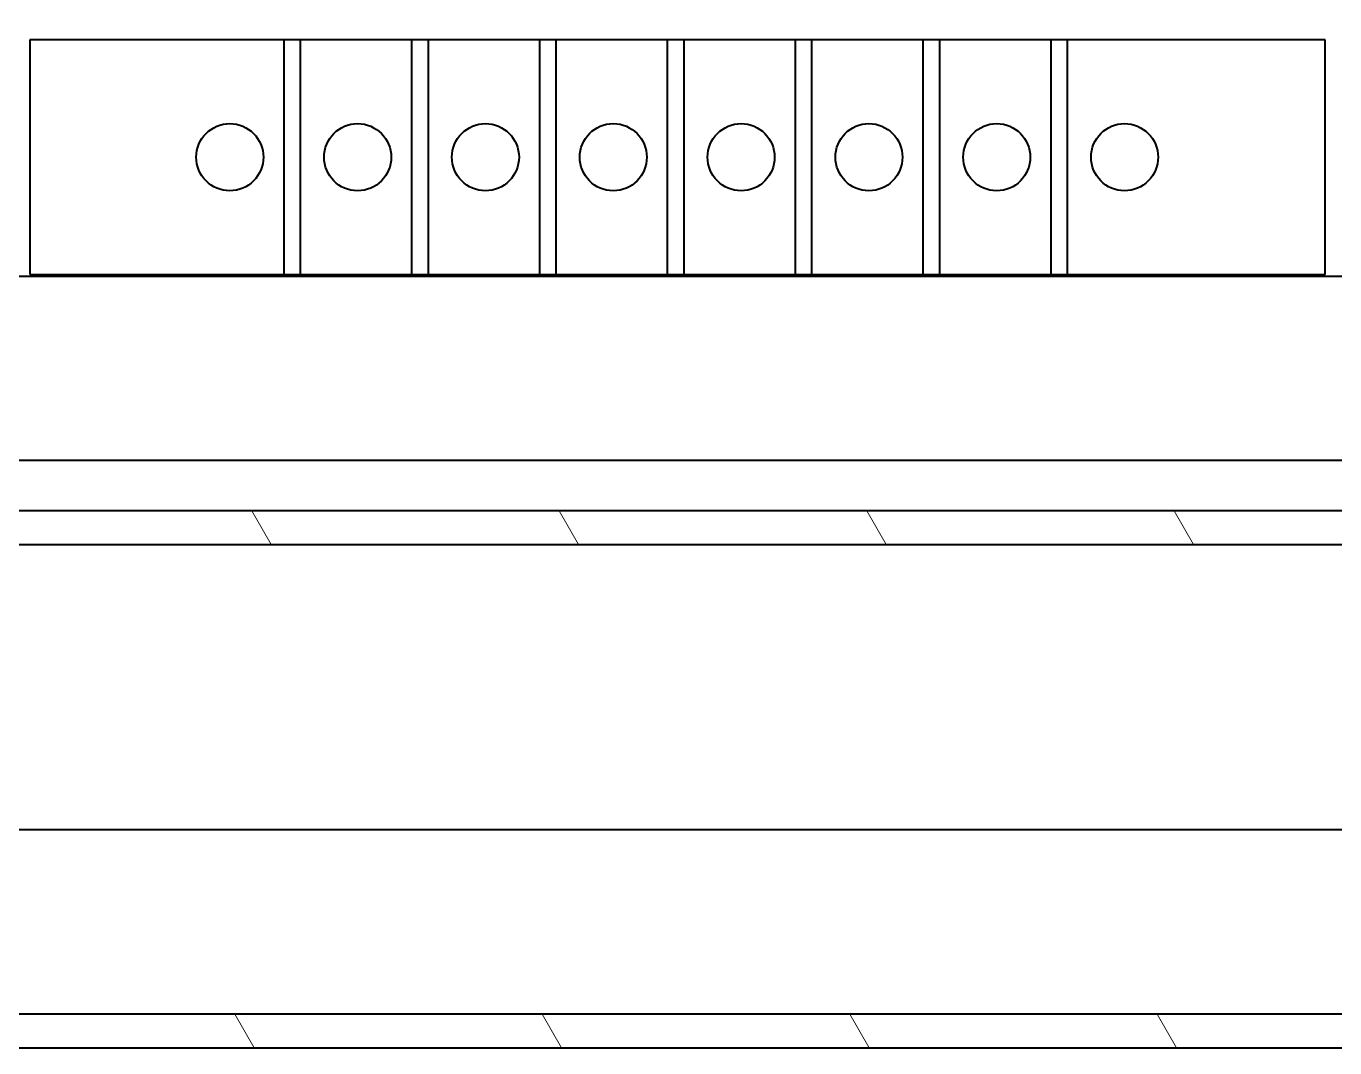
# Model space of a CAD drawing. Header units: millimetres. Extents: x 0 to 5945, y 0 to 4205.
# Drawn here: x 1725.9 to 1803.9, y 257.4 to 318.3 of the extents above; entities that cross this region are included whole.
import ezdxf

# ---------------------------------------------------------------- set-up
doc = ezdxf.new("R2010")
doc.units = ezdxf.units.MM
doc.header["$LTSCALE"] = 5
doc.layers.add('가시적인 것(ISO)', color=3, linetype='Continuous', lineweight=40)
doc.layers.add('해치(ISO)', color=7, linetype='Continuous', lineweight=18)

msp = doc.modelspace()

# ---------------------------------------------------------------- hatches: boundary and pattern name
at = {"layer": '해치(ISO)'}
h = msp.add_hatch(dxfattribs=at)
h.set_pattern_fill('ANSI31', color=256, scale=127, angle=75.00018, style=0)
h.set_pattern_definition([(120.0002, (0, 0), (-13.74813, -7.93754), [])])
h.paths.add_polyline_path([(1602.237, 257.352), (2132.237, 257.352), (2132.237, 827.352), (1602.237, 827.352), (1602.237, 767.352), (1602.237, 762.575), (1602.237, 762.103), (1602.237, 757.6), (1602.237, 757.128), (1602.237, 717.575), (1602.237, 717.103), (1602.237, 712.6), (1602.237, 712.128), (1602.237, 707.352), (1602.237, 377.352), (1602.237, 372.575), (1602.237, 372.103), (1602.237, 367.6), (1602.237, 367.128), (1602.237, 327.575), (1602.237, 327.103), (1602.237, 322.6), (1602.237, 322.128), (1602.237, 317.352)])
h.paths.add_polyline_path([(1604.237, 259.352), (1604.237, 825.352), (2130.237, 825.352), (2130.237, 259.352)], flags=0)
edge = h.paths.add_edge_path()
edge.add_ellipse((1657.237, 307.352), major_axis=(-4, 0), ratio=1, start_angle=0, end_angle=360)
h.paths.add_polyline_path([(2102.237, 287.352), (2102.237, 797.352), (1632.237, 797.352), (1632.237, 287.352)])
h.paths.add_polyline_path([(1634.237, 289.352), (1634.237, 795.352), (2100.237, 795.352), (2100.237, 289.352)], flags=0)

# ---------------------------------------------------------------- linework, layer by layer
at = {"layer": '가시적인 것(ISO)'}
for p, q in [((1726.137, 317.441), (1726.137, 303.442)), ((1741.287, 317.441), (1726.137, 317.441)), ((1741.287, 317.441), (1741.287, 303.442)), ((1742.287, 317.441), (1741.287, 317.441)), ((1742.287, 303.442), (1742.287, 317.441)), ((1748.907, 317.441), (1742.287, 317.441)), ((1748.907, 317.441), (1748.907, 303.442)), ((1749.907, 317.441), (1748.907, 317.441)), ((1749.907, 303.442), (1749.907, 317.441)), ((1756.527, 317.441), (1749.907, 317.441)), ((1756.527, 317.441), (1756.527, 303.442)), ((1757.527, 317.441), (1756.527, 317.441)), ((1757.527, 303.442), (1757.527, 317.441)), ((1764.147, 317.441), (1757.527, 317.441)), ((1764.147, 317.441), (1764.147, 303.442)), ((1765.147, 317.441), (1764.147, 317.441)), ((1765.147, 303.442), (1765.147, 317.441)), ((1771.767, 317.441), (1765.147, 317.441)), ((1771.767, 317.441), (1771.767, 303.442)), ((1772.767, 317.441), (1771.767, 317.441)), ((1772.767, 303.442), (1772.767, 317.441)), ((1779.387, 317.441), (1772.767, 317.441)), ((1779.387, 317.441), (1779.387, 303.442)), ((1780.387, 317.441), (1779.387, 317.441)), ((1780.387, 303.442), (1780.387, 317.441)), ((1787.007, 317.441), (1780.387, 317.441)), ((1787.007, 317.441), (1787.007, 303.442)), ((1788.007, 317.441), (1787.007, 317.441)), ((1788.007, 303.442), (1788.007, 317.441)), ((1803.356, 317.441), (1788.007, 317.441)), ((1803.356, 303.442), (1803.356, 317.441)), ((1687.237, 303.352), (1857.237, 303.352)), ((1726.137, 303.442), (1741.287, 303.442)), ((1741.287, 303.442), (1742.287, 303.442)), ((1742.287, 303.442), (1748.907, 303.442)), ((1748.907, 303.442), (1749.907, 303.442)), ((1749.907, 303.442), (1756.527, 303.442)), ((1756.527, 303.442), (1757.527, 303.442)), ((1757.527, 303.442), (1764.147, 303.442)), ((1764.147, 303.442), (1765.147, 303.442)), ((1765.147, 303.442), (1771.767, 303.442)), ((1771.767, 303.442), (1772.767, 303.442)), ((1772.767, 303.442), (1779.387, 303.442)), ((1779.387, 303.442), (1780.387, 303.442)), ((1780.387, 303.442), (1787.007, 303.442)), ((1787.007, 303.442), (1788.007, 303.442)), ((1788.007, 303.442), (1803.356, 303.442)), ((2093.237, 292.352), (1641.237, 292.352)), ((2100.237, 289.352), (1634.237, 289.352)), ((1632.237, 287.352), (2102.237, 287.352)), ((2079.237, 270.352), (1655.237, 270.352)), ((2130.237, 259.352), (1604.237, 259.352)), ((1602.237, 257.352), (2132.237, 257.352))]:
    msp.add_line(p, q, dxfattribs=at)
for centre in [(1738.067, 310.442), (1745.687, 310.442), (1753.307, 310.442), (1760.927, 310.442), (1768.547, 310.442), (1776.167, 310.442), (1783.787, 310.442), (1791.407, 310.442)]:
    msp.add_circle(centre, 2, dxfattribs=at)

doc.saveas('drawing.dxf')
